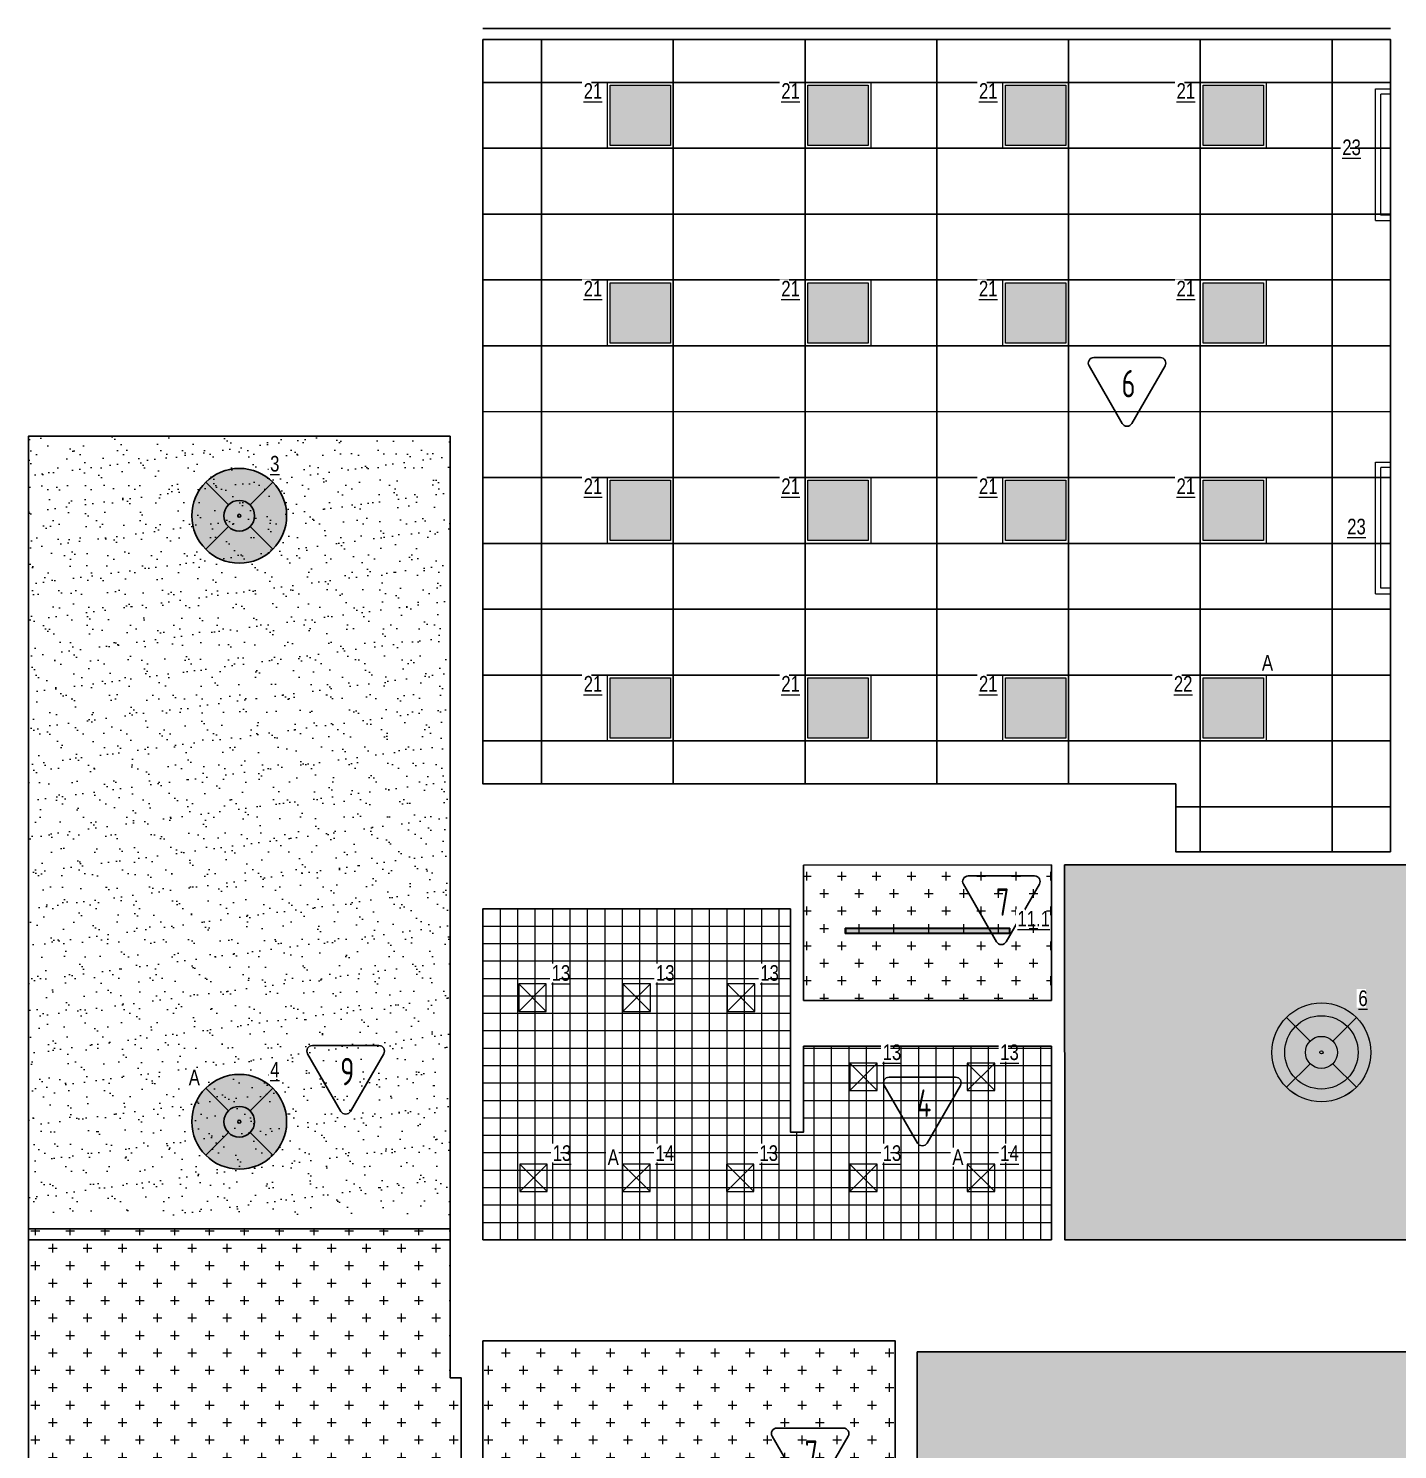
# Model space of a CAD drawing. Header units: millimetres. Extents: x -510890 to 418982, y -118257 to 141350.
# Drawn here: x 71097 to 83567, y 73255 to 86201 of the extents above; entities that cross this region are included whole.
import ezdxf

# ---------------------------------------------------------------- set-up
doc = ezdxf.new("R2010")
doc.units = ezdxf.units.MM
for name, color, linetype, lineweight in [('_ЭОМ_ОБЩ_Освещение_текст тип светильника', 172, 'Continuous', 50), ('_ЭОМ_светильник А', 1, 'Continuous', 35), ('_ЭОМ_светильник Р', 4, 'Continuous', 35), ('АР_Потолки_Штриховка', 252, 'Continuous', 0)]:
    doc.layers.add(name, color=color, linetype=linetype, lineweight=lineweight)
doc.layers.add('X-ref Light', color=250, linetype='Continuous')
doc.layers.add('X-ref Light Emergency', color=249, linetype='Continuous')
doc.layers.add('АР_Потолок_Грильято_белый_50х50', color=7, linetype='Continuous', lineweight=5, true_color=0x8e00bd)
doc.layers.add('АР_Потолок_Покраска', color=7, linetype='Continuous', lineweight=5, true_color=0x007399)
doc.layers.get('X-ref Light').off()
doc.styles.add('ISOCPEUR', font='isocpeur.ttf', dxfattribs={"height": 799.9999999999999})
doc.styles.add('ГОСТ', font='cad.shx', dxfattribs={"width": 0.8})
pattern_1 = [(0, (134938.1560154671, 0), (158.75, 158.75), [79.375, -238.125]), (90, (134977.8435154671, -39.6875), (-158.75, 158.75), [79.375, -238.125])]

# ---------------------------------------------------------------- blocks, each defined once
blk = doc.blocks.new('A$C4757d704')
at = {"true_color": 0xf8f6b0, "transparency": 33554687}
h = blk.add_hatch(color=51, dxfattribs=at)
h.dxf.hatch_style = 1
h.paths.add_polyline_path([(213.8624240825741, 686.4852035840837), (131.8888672508434, 768.4587604158228, 0.198841386224367), (0.1738138333512325, 450.347627666637, 0.1989833504630757), (132.0626810841545, 132.06268108414), (213.8624240825695, 213.8624240825578, -0.1989123673796465), (115.9790415045762, 450.1738138333185, -0.1989123673796514)])
edge = h.paths.add_edge_path()
edge.add_arc((450.1738138333512, 450.1738138333185), 334.194772328775, 135.0000000000014, 180)
edge.add_arc((450.1738138333512, 450.1738138333185), 334.194772328775, 180, 224.9999999999975)
edge.add_line((213.8624240825695, 213.8624240825578), (346.9345847065837, 346.9345847065766))
edge.add_ellipse((450.1738138333512, 450.1738138333185), major_axis=(-146.0023180000051, 0), ratio=0.9999999999999303, start_angle=315.0000000000051, end_angle=404.9999999999949, ccw=False)
edge.add_line((346.9345847065838, 553.4130429600605), (213.8624240825741, 686.4852035840837))
edge = h.paths.add_edge_path()
edge.add_line((213.8624240825741, 686.4852035840837), (346.9345847065837, 553.4130429600605))
edge.add_ellipse((450.1738138333512, 450.1738138333185), major_axis=(-146.0023180000051, 0), ratio=0.9999999999999303, start_angle=225.000000000002, end_angle=315.0000000000051, ccw=False)
edge.add_line((553.4130429601197, 553.4130429600615), (686.4852035841284, 686.4852035840837))
edge.add_arc((450.1738138333512, 450.1738138333185), 334.1947723287751, 44.99999999999855, 135.0000000000014)
h.paths.add_polyline_path([(131.8888672508434, 768.4587604158228), (213.8624240825741, 686.4852035840837, -0.4142135623731099), (686.4852035841284, 686.4852035840837), (768.4587604158592, 768.4587604158228, 0.4143735626423198)])
h.paths.add_polyline_path([(768.4587604158592, 768.4587604158228), (686.4852035841284, 686.4852035840837, -0.1989123673796514), (784.3685861621262, 450.1738138333185, -0.1989123673796514), (686.4852035841284, 213.8624240825533), (768.2849465825407, 132.0626810841327, 0.1989833504630816), (900.1738138333512, 450.347627666637, 0.198841386224367)])
edge = h.paths.add_edge_path()
edge.add_line((686.4852035841284, 686.4852035840837), (553.4130429601175, 553.4130429600593))
edge.add_ellipse((450.1738138333512, 450.1738138333185), major_axis=(-146.0023180000051, 0), ratio=0.9999999999999303, start_angle=495.000000000005, end_angle=585.000000000002, ccw=False)
edge.add_line((553.4130429601188, 346.9345847065764), (686.4852035841284, 213.8624240825533))
edge.add_arc((450.1738138333512, 450.1738138333185), 334.194772328775, 315.0000000000014, 360)
edge.add_arc((450.1738138333513, 450.1738138333185), 334.194772328775, 0, 44.99999999999856)
edge = h.paths.add_edge_path()
edge.add_ellipse((450.1738138333512, 450.1738138333185), major_axis=(-146.0023180000051, 0), ratio=0.9999999999999303, start_angle=404.9999999999949, end_angle=495.000000000005, ccw=False)
edge.add_line((346.9345847065837, 346.9345847065765), (213.8624240825695, 213.8624240825578))
edge.add_arc((450.1738138333512, 450.1738138333185), 334.194772328775, 224.9999999999975, 315.0000000000014)
edge.add_line((686.4852035841284, 213.8624240825533), (553.4130429601188, 346.9345847065764))
h.paths.add_polyline_path([(768.2849465825407, 132.0626810841327), (686.4852035841284, 213.8624240825533, -0.4142135623731155), (213.8624240825695, 213.8624240825578), (132.0626810841545, 132.06268108414, 0.4140535802038305)])
edge = h.paths.add_edge_path()
edge.add_ellipse((450.1738138333512, 450.1738138333185), major_axis=(-146.0023180000051, 0), ratio=0.9999999999999303, start_angle=495.000000000005, end_angle=585.0000000000019)
edge.add_ellipse((450.1738138333512, 450.1738138333185), major_axis=(-146.0023180000051, 0), ratio=0.9999999999999303, start_angle=225.000000000002, end_angle=315.0000000000051)
edge.add_ellipse((450.1738138333512, 450.1738138333185), major_axis=(-146.0023180000051, 0), ratio=0.9999999999999303, start_angle=315.0000000000051, end_angle=404.9999999999948)
edge.add_ellipse((450.1738138333512, 450.1738138333185), major_axis=(-146.0023180000051, 0), ratio=0.9999999999999303, start_angle=404.9999999999948, end_angle=495.000000000005)
edge = h.paths.add_edge_path(flags=0)
edge.add_ellipse((450.1738138333512, 450.1738138333185), major_axis=(-14.60023180000948, 0), ratio=0.999999999998702, start_angle=0, end_angle=360)
edge = h.paths.add_edge_path(flags=16)
edge.add_ellipse((450.1738138333512, 450.1738138333185), major_axis=(-14.60023180000948, 0), ratio=0.999999999998702, start_angle=0, end_angle=360)
at = {"layer": 'АР_Потолки_Штриховка', "color": 18, "ltscale": 100, "true_color": 0x000000}
for points in [[(131.8528573591811, 768.4947703074849), (346.9345847065761, 553.4130429600682)], [(768.4947703075213, 768.4947703074849), (553.4130429601264, 553.4130429600682)], [(346.9345847065761, 346.9345847065688), (131.8528573591811, 131.8528573591666)], [(553.4130429601264, 346.9345847065688), (768.4947703075213, 131.852857359152)]]:
    blk.add_lwpolyline(points, dxfattribs=at)
for centre, radius in [((450.1738138333512, 450.347627666637), 450), ((450.1738138333512, 450.1738138333185), 334.194772328775)]:
    blk.add_circle(centre, radius, dxfattribs=at)
for major_axis, ratio, start_param, end_param in [((-146.0023180000051, 0), 0.9999999999999303, 3.926990816987276, 10.21017612416686), ((-146.0023180000051, 0), 0.9999999999999303, 3.926990816987276, 10.21017612416686), ((-14.60023180000948, 0), 0.999999999998702, 3.926990816987891, 10.21017612416748)]:
    blk.add_ellipse((450.1738138333512, 450.1738138333185), major_axis=major_axis, ratio=ratio, start_param=start_param, end_param=end_param, dxfattribs=at)
blk = doc.blocks.new('подвесной светильник люстра')
at = {"true_color": 0xf8f6b0, "transparency": 33554687}
h = blk.add_hatch(color=51, dxfattribs=at)
h.dxf.hatch_style = 1
edge = h.paths.add_edge_path()
edge.add_ellipse((0, 0), major_axis=(-431.6666666666836, 0), ratio=0.9999999999999278, start_angle=225.0000000000021, end_angle=314.9999999999979)
edge.add_line((-305.234427212194, 305.234427212194), (-98.99494936611666, 98.99494936611666))
edge.add_ellipse((0, 0), major_axis=(-140.0000000000049, 0), ratio=0.9999999999999304, start_angle=225.000000000002, end_angle=314.999999999998, ccw=False)
edge.add_line((98.99494936612066, 98.99494936611336), (305.2344272121939, 305.2344272121939))
edge = h.paths.add_edge_path()
edge.add_ellipse((0, 0), major_axis=(-140.0000000000049, 0), ratio=0.9999999999999304, start_angle=314.999999999998, end_angle=405.000000000002, ccw=False)
edge.add_line((-98.99494936611666, 98.99494936611666), (-305.234427212194, 305.234427212194))
edge.add_ellipse((0, 0), major_axis=(-431.6666666666836, 0), ratio=0.9999999999999278, start_angle=314.9999999999979, end_angle=405.0000000000014)
edge.add_line((-305.2344272121976, -305.2344272121903), (-98.99494936611669, -98.99494936611666))
edge = h.paths.add_edge_path()
edge.add_ellipse((0, 0), major_axis=(-140.0000000000049, 0), ratio=0.9999999999999304, start_angle=405.000000000002, end_angle=494.999999999998, ccw=False)
edge.add_line((-98.99494936611664, -98.99494936611677), (-305.2344272121976, -305.2344272121903))
edge.add_ellipse((0, 0), major_axis=(-431.6666666666836, 0), ratio=0.9999999999999278, start_angle=405.0000000000014, end_angle=494.9999999999979)
edge.add_line((305.234427212194, -305.234427212194), (98.99494936611669, -98.99494936611666))
edge = h.paths.add_edge_path()
edge.add_ellipse((0, 0), major_axis=(-431.6666666666836, 0), ratio=0.9999999999999278, start_angle=494.9999999999979, end_angle=585.0000000000022)
edge.add_line((305.234427212194, 305.2344272121939), (98.99494936612007, 98.99494936611276))
edge.add_ellipse((0, 0), major_axis=(-140.0000000000049, 0), ratio=0.9999999999999304, start_angle=494.999999999998, end_angle=585.000000000002, ccw=False)
edge.add_line((98.99494936611674, -98.99494936611666), (305.2344272121939, -305.234427212194))
edge = h.paths.add_edge_path()
edge.add_ellipse((0, 0), major_axis=(-140.0000000000049, 0), ratio=0.9999999999999304, start_angle=494.999999999998, end_angle=585.0000000000019)
edge.add_ellipse((0, 0), major_axis=(-140.0000000000049, 0), ratio=0.9999999999999304, start_angle=225.000000000002, end_angle=314.999999999998)
edge.add_ellipse((0, 0), major_axis=(-140.0000000000049, 0), ratio=0.9999999999999304, start_angle=314.999999999998, end_angle=405.000000000002)
edge.add_ellipse((0, 0), major_axis=(-140.0000000000049, 0), ratio=0.9999999999999304, start_angle=405.000000000002, end_angle=494.999999999998)
edge = h.paths.add_edge_path(flags=16)
edge.add_ellipse((0, 0), major_axis=(-14.00000000000909, 0), ratio=0.9999999999987021, start_angle=0, end_angle=360)
at = {"color": 0, "linetype": 'ByBlock', "lineweight": -2}
for points in [[(-305.2344272121991, 305.2344272121991), (-98.99494936611154, 98.99494936611154)], [(305.2344272121991, 305.2344272121991), (98.99494936611882, 98.99494936611154)], [(-98.99494936611154, -98.99494936611154), (-305.2344272121918, -305.2344272121845)], [(98.99494936611154, -98.99494936611154), (305.2344272121991, -305.2344272121991)]]:
    blk.add_lwpolyline(points, dxfattribs=at)
for major_axis, ratio, start_param, end_param in [((-431.6666666666836, 0), 0.9999999999999278, 3.926990816987278, 10.21017612416686), ((-140.0000000000049, 0), 0.9999999999999304, 3.926990816987276, 10.21017612416686), ((-140.0000000000049, 0), 0.9999999999999304, 3.926990816987276, 10.21017612416686), ((-14.00000000000909, 0), 0.9999999999987021, 3.926990816987891, 10.21017612416748)]:
    blk.add_ellipse((0, 0), major_axis=major_axis, ratio=ratio, start_param=start_param, end_param=end_param, dxfattribs=at)
blk = doc.blocks.new('RVE-PLS5070-1500-P')
at = {"color": 0, "linetype": 'ByBlock', "lineweight": -2, "ltscale": 40}
for points in [[(750, -25), (-750, -25), (-750, 25), (750, 25)], [(745, -20), (-745, -20), (-745, 20), (745, 20)]]:
    blk.add_lwpolyline(points, close=True, dxfattribs=at)
blk = doc.blocks.new('Кососвет')
at = {"color": 0, "linetype": 'ByBlock', "lineweight": -2, "ltscale": 40}
for points in [[(-600, 26.38208023784682), (600, 26.38208023784682), (600, -111.2262301087801)], [(-600, 26.38208023784682), (-600, -111.2262301087801)], [(-600, -111.2262301087801), (-550, -111.2262301087801)], [(-550, -23.61791976216773), (550, -23.61791976216773)], [(-550, -111.2262301087801), (-550, -23.61791976216773)], [(600, -111.2262301087801), (550, -111.2262301087801), (550, -23.61791976216773)]]:
    blk.add_lwpolyline(points, dxfattribs=at)
blk = doc.blocks.new('RVE-SLIM-PRIME-595')
at = {"color": 0, "linetype": 'ByBlock', "lineweight": -2, "ltscale": 40}
for points in [[(300, -300), (-300, -300), (-300, 300), (300, 300)], [(275, -275), (-275, -275), (-275, 275), (275, 275)]]:
    blk.add_lwpolyline(points, close=True, dxfattribs=at)
blk = doc.blocks.new('светильник школа коридор')
at = {"color": 0, "linetype": 'ByBlock', "lineweight": -2}
for points in [[(-318.3209564741701, 318.3209564741665), (-103.2392291267752, 103.2392291267497)], [(318.3209564741701, 318.3209564741665), (103.2392291267752, 103.2392291267497)], [(-103.2392291267752, -103.2392291267497), (-318.3209564741701, -318.3209564741519)], [(103.2392291267752, -103.2392291267497), (318.3209564741701, -318.3209564741665)]]:
    blk.add_lwpolyline(points, dxfattribs=at)
blk.add_circle((0, 0), 334.194772328775, dxfattribs=at)
for major_axis, ratio, start_param, end_param in [((-450.1738138333509, 0), 0.999999999999928, 3.926990816987278, 10.21017612416686), ((-146.0023180000051, 0), 0.9999999999999303, 3.926990816987276, 10.21017612416686), ((-146.0023180000051, 0), 0.9999999999999303, 3.926990816987276, 10.21017612416686), ((-14.60023180000948, 0), 0.999999999998702, 3.926990816987891, 10.21017612416748)]:
    blk.add_ellipse((0, 0), major_axis=major_axis, ratio=ratio, start_param=start_param, end_param=end_param, dxfattribs=at)
blk = doc.blocks.new('40 НА 40 ГРИЛЬЯТО ДЛЯ 50')
at = {"color": 0, "linetype": 'ByBlock', "lineweight": -2, "ltscale": 100}
for points in [[(124.9999999999854, -125), (-125, -125), (-125, 125), (124.9999999999854, 125), (124.9999999999854, -125)], [(124.9999999999854, 125), (-125, -125)], [(-125, 125), (124.9999999999854, -125)]]:
    blk.add_lwpolyline(points, dxfattribs=at)
blk = doc.blocks.new('A$C3d4fb99f')
at = {"layer": 'АР_Потолки_Штриховка', "color": 18, "lineweight": 18, "ltscale": 100, "true_color": 0x000000}
for points in [[(14039.27035942883, 899.908271829554), (13439.27035942883, 899.908271829554), (13439.27035942883, 1499.908271829554), (14039.27035942883, 1499.908271829554)], [(14014.27035942883, 924.908271829554), (13464.27035942883, 924.908271829554), (13464.27035942883, 1474.908271829554), (14014.27035942883, 1474.908271829554)], [(15839.2679920597, 899.9103554312751), (15239.2679920597, 899.9103554312751), (15239.2679920597, 1499.910355431275), (15839.2679920597, 1499.910355431275)], [(15814.2679920597, 924.9103554312751), (15264.2679920597, 924.9103554312751), (15264.2679920597, 1474.910355431275), (15814.2679920597, 1474.910355431275)], [(17639.27035942627, 899.9124390384095), (17039.27035942627, 899.9124390384095), (17039.27035942627, 1499.91243903841), (17639.27035942627, 1499.91243903841)], [(17614.27035942627, 924.9124390384095), (17064.27035942627, 924.9124390384095), (17064.27035942627, 1474.91243903841), (17614.27035942627, 1474.91243903841)], [(19439.26799205714, 899.9145226401306), (18839.26799205714, 899.9145226401306), (18839.26799205714, 1499.914522640131), (19439.26799205714, 1499.914522640131)], [(19414.26799205714, 924.9145226401306), (18864.26799205714, 924.9145226401306), (18864.26799205714, 1474.914522640131), (19414.26799205714, 1474.914522640131)], [(14039.27244301769, -900.0782775864791), (13439.27244301769, -900.0782775864791), (13439.27244301769, -300.0782775864791), (14039.27244301769, -300.0782775864791)], [(14014.27244301769, -875.0782775864791), (13464.27244301769, -875.0782775864791), (13464.27244301769, -325.0782775864791), (14014.27244301769, -325.0782775864791)], [(15839.27007564856, -900.0761939848162), (15239.27007564856, -900.0761939848162), (15239.27007564856, -300.0761939848162), (15839.27007564856, -300.0761939848162)], [(15814.27007564856, -875.0761939848162), (15264.27007564856, -875.0761939848162), (15264.27007564856, -325.0761939848162), (15814.27007564856, -325.0761939848162)], [(17639.27244301513, -900.0741103776236), (17039.27244301513, -900.0741103776236), (17039.27244301513, -300.0741103776236), (17639.27244301513, -300.0741103776236)], [(17614.27244301513, -875.0741103776236), (17064.27244301513, -875.0741103776236), (17064.27244301513, -325.0741103776236), (17614.27244301513, -325.0741103776236)], [(19439.270075646, -900.0720267759607), (18839.270075646, -900.0720267759607), (18839.270075646, -300.0720267759607), (19439.270075646, -300.0720267759607)], [(19414.270075646, -875.0720267759607), (18864.270075646, -875.0720267759607), (18864.270075646, -325.0720267759607), (19414.270075646, -325.0720267759607)], [(14039.29735922767, -2700.078277450215), (13439.29735922767, -2700.078277450215), (13439.29735922767, -2100.078277450215), (14039.29735922767, -2100.078277450215)], [(14014.29735922767, -2675.078277450215), (13464.29735922767, -2675.078277450215), (13464.29735922767, -2125.078277450215), (14014.29735922767, -2125.078277450215)], [(15839.29499185854, -2700.076193848552), (15239.29499185854, -2700.076193848552), (15239.29499185854, -2100.076193848552), (15839.29499185854, -2100.076193848552)], [(15814.29499185854, -2675.076193848552), (15264.29499185854, -2675.076193848552), (15264.29499185854, -2125.076193848552), (15814.29499185854, -2125.076193848552)], [(17639.29735922534, -2700.074110241418), (17039.29735922534, -2700.074110241418), (17039.29735922534, -2100.074110241418), (17639.29735922534, -2100.074110241418)], [(17614.29735922534, -2675.074110241418), (17064.29735922534, -2675.074110241418), (17064.29735922534, -2125.074110241418), (17614.29735922534, -2125.074110241418)], [(19439.29499185621, -2700.072026639755), (18839.29499185621, -2700.072026639755), (18839.29499185621, -2100.072026639755), (19439.29499185621, -2100.072026639755)], [(19414.29499185621, -2675.072026639755), (18864.29499185621, -2675.072026639755), (18864.29499185621, -2125.072026639755), (19414.29499185621, -2125.072026639755)], [(14039.27661022637, -4500.078277656445), (13439.27661022637, -4500.078277656445), (13439.27661022637, -3900.078277656445), (14039.27661022637, -3900.078277656445)], [(14014.27661022637, -4475.078277656445), (13464.27661022637, -4475.078277656445), (13464.27661022637, -3925.078277656445), (14014.27661022637, -3925.078277656445)], [(15839.27424285724, -4500.076194054782), (15239.27424285724, -4500.076194054782), (15239.27424285724, -3900.076194054782), (15839.27424285724, -3900.076194054782)], [(15814.27424285724, -4475.076194054782), (15264.27424285724, -4475.076194054782), (15264.27424285724, -3925.076194054782), (15814.27424285724, -3925.076194054782)], [(17639.27661022381, -4500.074110447589), (17039.27661022381, -4500.074110447589), (17039.27661022381, -3900.074110447589), (17639.27661022381, -3900.074110447589)], [(17614.27661022381, -4475.074110447589), (17064.27661022381, -4475.074110447589), (17064.27661022381, -3925.074110447589), (17614.27661022381, -3925.074110447589)], [(19439.27424285491, -4500.072026845926), (18839.27424285491, -4500.072026845926), (18839.27424285491, -3900.072026845926), (19439.27424285491, -3900.072026845926)], [(19414.27424285491, -4475.072026845926), (18864.27424285491, -4475.072026845926), (18864.27424285491, -3925.072026845926), (19414.27424285491, -3925.072026845926)], [(17104.82359252288, -6204.37432812636), (15604.82359252288, -6204.37432812636), (15604.82359252288, -6254.37432812636), (17104.82359252288, -6254.37432812636)], [(17099.82359252288, -6209.37432812636), (15609.82359252288, -6209.37432812636), (15609.82359252288, -6249.37432812636), (17099.82359252288, -6249.37432812636)]]:
    blk.add_lwpolyline(points, close=True, dxfattribs=at)
at = {"layer": '_ЭОМ_светильник А', "color": 18, "lineweight": 18, "ltscale": 100, "true_color": 0x000000}
for name, p in [('RVE-SLIM-PRIME-595', (19139.27424285491, -4200.072026845926)), ('подвесной светильник люстра', (10085.95872400049, -7968.561864925243))]:
    blk.add_blockref(name, p, dxfattribs=at)
at = {"layer": '_ЭОМ_светильник А', "color": 18, "lineweight": 18, "ltscale": 100, "true_color": 0x000000, "xscale": -1}
for p in [(13702.29091011814, -8478.984736232072), (16841.52496198227, -8478.984736232072)]:
    blk.add_blockref('40 НА 40 ГРИЛЬЯТО ДЛЯ 50', p, dxfattribs=at)
at = {"layer": '_ЭОМ_светильник Р', "color": 18, "lineweight": 18, "ltscale": 100, "true_color": 0x000000}
for name, p in [('RVE-SLIM-PRIME-595', (13739.27035942883, 1199.893771212679)), ('RVE-SLIM-PRIME-595', (15539.26799205982, 1199.8958548144)), ('RVE-SLIM-PRIME-595', (17339.27035942639, 1199.897938421534)), ('RVE-SLIM-PRIME-595', (19139.26799205737, 1199.900022023256)), ('RVE-SLIM-PRIME-595', (13739.27244301769, -600.0927782033541)), ('RVE-SLIM-PRIME-595', (15539.27007564867, -600.0906946016912)), ('RVE-SLIM-PRIME-595', (17339.27244301524, -600.0886109944986)), ('RVE-SLIM-PRIME-595', (19139.27007564623, -600.0865273928357)), ('подвесной светильник люстра', (10085.98357678554, -2448.527535043875)), ('RVE-SLIM-PRIME-595', (13739.2973592279, -2400.09277806709)), ('RVE-SLIM-PRIME-595', (15539.29499185877, -2400.090694465427)), ('RVE-SLIM-PRIME-595', (17339.29735922557, -2400.088610858293)), ('RVE-SLIM-PRIME-595', (19139.29499185632, -2400.08652725663)), ('RVE-SLIM-PRIME-595', (13739.27661022649, -4200.09277827332)), ('RVE-SLIM-PRIME-595', (15539.27424285747, -4200.090694671657)), ('RVE-SLIM-PRIME-595', (17339.27661022404, -4200.088611064464)), ('светильник школа коридор', (19941.97176433099, -7336.657635771538))]:
    blk.add_blockref(name, p, dxfattribs=at)
at = {"layer": '_ЭОМ_светильник Р', "color": 18, "lineweight": 18, "ltscale": 100, "true_color": 0x000000, "rotation": 89.99999999999999}
for p in [(20459.7455342582, 841.0152637484134), (20459.7455342582, -2558.984736251601)]:
    blk.add_blockref('Кососвет', p, dxfattribs=at)
at = {"layer": '_ЭОМ_светильник Р', "color": 18, "lineweight": 18, "ltscale": 100, "true_color": 0x000000, "xscale": -1}
for p in [(12755.97160917846, -6838.025257327434), (13705.97160917823, -6838.025257327434), (14656.29083823855, -6838.025257327317), (15770.83243836358, -7559.968442935482), (16841.52496198227, -7559.968442935482), (12765.63814215816, -8478.984736232072), (14648.6358645669, -8478.984736232072), (15770.83243836358, -8478.984736232072)]:
    blk.add_blockref('40 НА 40 ГРИЛЬЯТО ДЛЯ 50', p, dxfattribs=at)
at = {"layer": 'X-ref Light', "color": 18, "linetype": 'ByBlock', "lineweight": 18, "ltscale": 40, "true_color": 0x000000}
blk.add_blockref('A$C4757d704', (19491.7979504976, -7786.83144960487), dxfattribs=at)
at = {"layer": 'X-ref Light Emergency', "color": 18, "linetype": 'ByBlock', "lineweight": 18, "ltscale": 40, "true_color": 0x000000}
for p in [(10085.98357678554, -2448.527535043875), (10085.95872400049, -7968.561864925243)]:
    blk.add_blockref('подвесной светильник люстра', p, dxfattribs=at)
at = {"layer": '_ЭОМ_ОБЩ_Освещение_текст тип светильника', "color": 18, "lineweight": 18, "ltscale": 40, "true_color": 0x000000, "char_height": 142.1875, "width": 55.871829552576, "attachment_point": 1, "style": 'ГОСТ', "bg_fill": 3, "box_fill_scale": 1.1, "bg_fill_color": 256, "bg_fill_transparency": 0}
for s, insert in [('{\\L23}', (20132.16886300955, 979.221034489965)), ('{\\L23}', (20176.96218018595, -2475.453555546308)), ('{\\L22}', (18598.08443005849, -3907.650692055977))]:
    blk.add_mtext(s, dxfattribs=dict(at, insert=insert))
for s, insert in [('{\\L21}', (13222.88784732809, 1492.315106002628)), ('{\\L21}', (15022.88547995919, 1492.31718960435)), ('{\\L21}', (16822.88784732576, 1492.319273211484)), ('{\\L21}', (18622.88547995663, 1492.321356813205)), ('{\\L21}', (13222.88993091695, -307.6714434134046)), ('{\\L21}', (15022.88756354805, -307.6693598117417)), ('{\\L21}', (16822.88993091462, -307.6672762045491)), ('{\\L21}', (18622.88756354549, -307.6651926028862)), ('{\\L3}', (10367.35535015911, -1903.027277305446)), ('{\\L21}', (13222.91484712716, -2107.67144327714)), ('{\\L21}', (15022.91247975803, -2107.669359675478)), ('{\\L21}', (16822.91484712483, -2107.667276068343)), ('{\\L21}', (18622.9124797557, -2107.66519246668)), ('{\\L21}', (13222.89409812586, -3907.67144348337)), ('{\\L21}', (15022.89173075673, -3907.669359881707)), ('{\\L21}', (16822.8940981233, -3907.667276274515)), ('{\\L11.1}', (17173.82551741018, -6047.721462507659)), ('{\\L13}', (12931.16540461755, -6542.13929568739)), ('{\\L13}', (13881.16540461732, -6542.13929568739)), ('{\\L13}', (14831.48463367764, -6542.139295687273)), ('{\\L6}', (20278.62821503729, -6772.468083500789)), ('{\\L13}', (15946.02623380255, -7264.082481295438)), ('{\\L13}', (17016.71875742124, -7264.082481295438)), ('{\\L4}', (10367.33049737406, -7423.061607186813)), ('{\\L13}', (12940.83193759713, -8183.098774592028)), ('{\\L14}', (13877.48470555712, -8183.098774592028)), ('{\\L13}', (14823.82966000587, -8183.098774592028)), ('{\\L13}', (15946.02623380255, -8183.098774592028)), ('{\\L14}', (17016.71875742124, -8183.098774592028))]:
    blk.add_mtext(s, dxfattribs=dict(at, insert=insert))
at = {"layer": '_ЭОМ_светильник А', "color": 18, "lineweight": 18, "ltscale": 100, "true_color": 0x000000, "char_height": 142.1875, "width": 86.04374658316377, "attachment_point": 1, "style": 'ГОСТ', "bg_fill": 3, "box_fill_scale": 1.1, "bg_fill_color": 256, "bg_fill_transparency": 0}
for insert in [(19400.28313851531, -3716.649875260002), (9626.171187887667, -7493.720298195592), (13441.42553908087, -8220.35809740852), (16580.659590945, -8220.35809740852)]:
    blk.add_mtext('А', dxfattribs=dict(at, insert=insert))
at = {"layer": '_ЭОМ_светильник Р', "color": 18, "lineweight": 18, "ltscale": 100, "true_color": 0x000000, "rotation": 180}
blk.add_blockref('RVE-PLS5070-1500-P', (16354.82359252288, -6229.37432812636), dxfattribs=at)

msp = doc.modelspace()

# ---------------------------------------------------------------- hatches: boundary and pattern name
at = {"layer": 'АР_Потолки_Штриховка', "ltscale": 100, "true_color": 0xf8f6b0}
h = msp.add_hatch(color=51, dxfattribs=at)
h.dxf.hatch_style = 1
h.paths.add_polyline_path([(76395.75712298496, 85134.57546643369), (76945.75712298496, 85134.57546643369), (76945.75712298496, 85684.57546643369), (76395.75712298496, 85684.57546643369)])
h = msp.add_hatch(color=51, dxfattribs=at)
h.dxf.hatch_style = 1
h.paths.add_polyline_path([(78195.75475561591, 85134.57755003536), (78745.75475561591, 85134.57755003536), (78745.75475561591, 85684.57755003536), (78195.75475561591, 85684.57755003536)])
h = msp.add_hatch(color=51, dxfattribs=at)
h.dxf.hatch_style = 1
h.paths.add_polyline_path([(79995.75712298251, 85134.57963364253), (80545.75712298251, 85134.57963364253), (80545.75712298251, 85684.57963364253), (79995.75712298251, 85684.57963364253)])
h = msp.add_hatch(color=51, dxfattribs=at)
h.dxf.hatch_style = 1
h.paths.add_polyline_path([(81795.75475561347, 85134.5817172442), (82345.75475561347, 85134.5817172442), (82345.75475561347, 85684.5817172442), (81795.75475561347, 85684.5817172442)])
h = msp.add_hatch(color=51, dxfattribs=at)
h.dxf.hatch_style = 1
h.paths.add_polyline_path([(76395.75920657381, 83334.58891701761), (76945.75920657381, 83334.58891701761), (76945.75920657381, 83884.58891701761), (76395.75920657381, 83884.58891701761)])
h = msp.add_hatch(color=51, dxfattribs=at)
h.dxf.hatch_style = 1
h.paths.add_polyline_path([(78195.75683920477, 83334.59100061929), (78745.75683920477, 83334.59100061929), (78745.75683920477, 83884.59100061929), (78195.75683920477, 83884.59100061929)])
h = msp.add_hatch(color=51, dxfattribs=at)
h.dxf.hatch_style = 1
h.paths.add_polyline_path([(79995.75920657137, 83334.59308422645), (80545.75920657137, 83334.59308422645), (80545.75920657137, 83884.59308422645), (79995.75920657137, 83884.59308422645)])
h = msp.add_hatch(color=51, dxfattribs=at)
h.dxf.hatch_style = 1
h.paths.add_polyline_path([(81795.75683920232, 83334.59516782813), (82345.75683920232, 83334.59516782813), (82345.75683920232, 83884.59516782813), (81795.75683920232, 83884.59516782813)])
h = msp.add_hatch(color=51, dxfattribs=at)
h.dxf.hatch_style = 1
h.paths.add_polyline_path([(76395.78412278397, 81534.58891715386), (76945.78412278397, 81534.58891715386), (76945.78412278397, 82084.58891715386), (76395.78412278397, 82084.58891715386)])
h = msp.add_hatch(color=51, dxfattribs=at)
h.dxf.hatch_style = 1
h.paths.add_polyline_path([(78195.78175541492, 81534.59100075554), (78745.78175541492, 81534.59100075554), (78745.78175541492, 82084.59100075554), (78195.78175541492, 82084.59100075554)])
h = msp.add_hatch(color=51, dxfattribs=at)
h.dxf.hatch_style = 1
h.paths.add_polyline_path([(79995.78412278152, 81534.5930843627), (80545.78412278152, 81534.5930843627), (80545.78412278152, 82084.5930843627), (79995.78412278152, 82084.5930843627)])
h = msp.add_hatch(color=51, dxfattribs=at)
h.dxf.hatch_style = 1
h.paths.add_polyline_path([(81795.78175541248, 81534.59516796438), (82345.78175541248, 81534.59516796438), (82345.78175541248, 82084.59516796438), (81795.78175541248, 82084.59516796438)])
h = msp.add_hatch(color=51, dxfattribs=at)
h.dxf.hatch_style = 1
h.paths.add_polyline_path([(76395.76337378264, 79734.58891694764), (76945.76337378264, 79734.58891694764), (76945.76337378264, 80284.58891694764), (76395.76337378264, 80284.58891694764)])
h = msp.add_hatch(color=51, dxfattribs=at)
h.dxf.hatch_style = 1
h.paths.add_polyline_path([(78195.7610064136, 79734.59100054932), (78745.7610064136, 79734.59100054932), (78745.7610064136, 80284.59100054932), (78195.7610064136, 80284.59100054932)])
h = msp.add_hatch(color=51, dxfattribs=at)
h.dxf.hatch_style = 1
h.paths.add_polyline_path([(79995.7633737802, 79734.59308415648), (80545.7633737802, 79734.59308415648), (80545.7633737802, 80284.59308415648), (79995.7633737802, 80284.59308415648)])
h = msp.add_hatch(color=51, dxfattribs=at)
h.dxf.hatch_style = 1
h.paths.add_polyline_path([(81795.76100641115, 79734.59516775816), (82345.76100641115, 79734.59516775816), (82345.76100641115, 80284.59516775816), (81795.76100641115, 80284.59516775816)])
h = msp.add_hatch(color=51, dxfattribs=at)
h.dxf.hatch_style = 1
h.paths.add_polyline_path([(80031.31035607922, 78000.29286647774), (78541.31035607922, 78000.29286647774), (78541.31035607922, 77960.29286647774), (80031.31035607922, 77960.29286647774)])
at = {"layer": 'АР_Потолок_Грильято_белый_50х50', "transparency": 33554559}
h = msp.add_hatch(dxfattribs=at)
h.set_pattern_fill('ANSI37', color=256, scale=50, angle=45)
h.set_pattern_definition([(90, (75237.4586720471, 75165.68245835253), (-158.75, 0), []), (180, (75237.4586720471, 75165.68245835253), (0, -158.75), [])])
h.paths.add_polyline_path([(78037.78377182878, 78179.5908391447), (75237.45867204707, 78181.47859973091), (75237.45867204687, 75165.68245835253), (80414.93606675268, 75165.68245835253), (80414.93295412287, 76928.45651166937), (78157.78065919896, 76928.45655150247), (78157.77775698336, 76146.41862759937), (78037.77775698336, 76146.41862759937)])
at = {"layer": 'АР_Потолок_Покраска'}
h = msp.add_hatch(dxfattribs=at)
h.set_pattern_fill('AR-SAND', color=256, scale=5)
h.set_pattern_definition([(37.50000000000001, (-133589.283028338, 47614.5621656868), (-8.000156479920228, 244.7066186646712), [0, -193.04, 0, -215.9, 0, -206.375]), (7.499999999999999, (-133589.283028338, 47614.5621656868), (224.7616415690013, 358.4125502841771), [0, -104.14, 0, -173.99, 0, -66.67500000000001]), (327.5, (-133745.493028338, 47614.5621656868), (395.496185120729, 0.718592339272881), [0, -63.5, 0, -228.6, 0, -298.45]), (317.5, (-133745.493028338, 47614.5621656868), (381.7782262361486, 111.4646616286082), [0, -31.75, 0, -149.86, 0, -171.45])])
h.paths.add_polyline_path([(74937.49347236383, 82485.68245835038), (74937.45852792339, 75387.70815569426), (71097.45851292997, 75387.70277823662), (71097.45852792327, 82485.68245835036)])
h = msp.add_hatch(dxfattribs=at)
h.set_pattern_fill('CROSS', color=256, scale=25)
h.set_pattern_definition([(0, (-180774.0515114507, 64349.87301355062), (158.75, 158.75), [79.375, -238.125]), (90, (-180734.3640114507, 64310.18551355062), (-158.75, 158.75), [79.375, -238.125])])
h.paths.add_polyline_path([(78157.78377430921, 78578.44087577173), (80414.86813988033, 78580.32861536863), (80414.82906575355, 77346.82383060221), (78157.78356106675, 77346.82383060221)])
h = msp.add_hatch(dxfattribs=at)
h.set_pattern_fill('CROSS', color=256, scale=25)
h.set_pattern_definition([(0, (134938.1560162386, 0.0003221027000108734), (158.75, 158.75), [79.375, -238.125]), (90, (134977.8435162386, -39.68717789729999), (-158.75, 158.75), [79.375, -238.125])])
h.paths.add_polyline_path([(104140.0480642249, 78580.33698142087), (104139.7332398515, 75165.69082440555), (80535.18381753753, 75165.69082440491), (80534.86899316407, 78580.33698142105)])
h = msp.add_hatch(dxfattribs=at)
h.set_pattern_fill('CROSS', color=256, scale=25)
h.set_pattern_definition(pattern_1)
h.paths.add_polyline_path([(71097.45852792321, 75266.77282132885), (74937.4585279233, 75266.77282132882), (74937.45852792313, 73908.16474467111), (75037.45852792324, 73908.16474467111), (75037.45852792336, 71908.16474467111), (75037.45852792347, 61655.6824583915), (71097.45852792313, 61655.68245839226)])
h = msp.add_hatch(dxfattribs=at)
h.set_pattern_fill('CROSS', color=256, scale=25)
h.set_pattern_definition([(0, (134938.1560154673, 0.001450396070140414), (158.75, 158.75), [79.375, -238.125]), (90, (134977.8435154673, -39.68604960392986), (-158.75, 158.75), [79.375, -238.125])])
h.paths.add_polyline_path([(79192.4585279004, 74144.48287219458), (83997.45852792313, 74144.48287219458), (83997.45852792313, 74865.69195269831), (100757.4585279232, 74865.69195269831), (100757.4585279232, 74144.48287222252), (105607.4585279231, 74144.48287225046), (105607.4585279231, 71195.69195280645), (79192.45852794591, 71195.69195259018)])
h = msp.add_hatch(dxfattribs=at)
h.set_pattern_fill('CROSS', color=256, scale=25)
h.set_pattern_definition(pattern_1)
h.paths.add_polyline_path([(75237.45852792313, 74244.47337788783), (78992.45852792313, 74244.47337788783), (78992.45852792301, 71195.69323684095), (75237.45852792324, 71195.693236841)])

# ---------------------------------------------------------------- linework, layer by layer
for points in [[(75237.49275437248, 86100.68245835586), (83502.45852792327, 86100.68245835586), (83502.45852792327, 78700.32861537179), (81546.9991173385, 78700.32861535171), (81546.9991173385, 79318.46636833997), (75237.42430147412, 79318.46636833988)], [(74937.49347236383, 82485.68245835038), (74937.45852792339, 75165.68245835036), (71097.45851292997, 75165.67708089272), (71097.45852792327, 82485.68245835036)], [(78157.78377430921, 78578.44087577173), (80414.86813988033, 78580.32861536863), (80414.82906575355, 77346.82383060221), (78157.78356106675, 77346.82383060221)], [(104140.0480642249, 78580.33698142087), (104139.7332398515, 75165.69082440555), (80535.18381753753, 75165.69082440491), (80534.86899316407, 78580.33698142105)], [(78037.78377182878, 78179.5908391447), (75237.45867204707, 78181.47859973091), (75237.45867204687, 75165.68245835253), (80414.93606675268, 75165.68245835253), (80414.93295412287, 76928.45651166937), (78157.78065919896, 76928.45655150247), (78157.77775698336, 76146.41862759937), (78037.77775698336, 76146.41862759937)], [(71097.45852792321, 75266.77282132885), (74937.4585279233, 75266.77282132882), (74937.45852792313, 73908.16474467111), (75037.45852792324, 73908.16474467111), (75037.45852792336, 71908.16474467111), (75037.45852792347, 61655.6824583915), (71097.45852792313, 61655.68245839226)], [(79192.4585279004, 74144.48287219458), (83997.45852792313, 74144.48287219458), (83997.45852792313, 74865.69195269831), (100757.4585279232, 74865.69195269831), (100757.4585279232, 74144.48287222252), (105607.4585279231, 74144.48287225046), (105607.4585279231, 71195.69195280645), (79192.45852794591, 71195.69195259018)], [(75237.45852792313, 74244.47337788783), (78992.45852792313, 74244.47337788783), (78992.45852792301, 71195.69323684095), (75237.45852792324, 71195.693236841)]]:
    msp.add_lwpolyline(points, close=True)
for points in [[(75237.49129501675, 86200.76178307927), (83502.45965291897, 86200.68245836004)], [(75770.75359792628, 86100.68989654513), (75770.76144874333, 79318.46646415097)], [(76970.75359792546, 86100.69128561474), (76970.76144874413, 79318.466464151)], [(78170.75359792465, 86100.69267468435), (78170.76144866212, 79318.5379993352)], [(79370.75359792383, 86100.69406375397), (79370.7614486629, 79318.5379993352)], [(80570.75359792302, 86100.69545282358), (80570.7614486637, 79318.5379993352)], [(81770.7535979222, 86100.6968418932), (81770.7621642776, 78700.328711165)], [(82970.75359792139, 86100.69823096281), (82970.76216427839, 78700.32871117747)], [(75237.48880661473, 85709.54421855738), (83502.45852792327, 85709.60620560047)], [(75237.48275081548, 85109.54421849508), (83502.45852792327, 85109.60620558361)], [(75237.47669501626, 84509.5442184328), (83502.45852792327, 84509.60620556674)], [(75237.470639217, 83909.54421837052), (83502.45852792327, 83909.60620554986)], [(75237.46458341778, 83309.54421830823), (83502.45852792327, 83309.606205533)], [(75237.45852761855, 82709.54421824592), (83502.45852792327, 82709.60620551613)], [(75237.4524718193, 82109.54421818364), (83502.45852792329, 82109.60620549925)], [(75237.44641602007, 81509.54421812136), (83502.45852792327, 81509.60620548239)], [(75237.44036022085, 80909.54421805908), (83502.45852792327, 80909.60620546552)], [(75237.4343044216, 80309.54421799678), (83502.45852792327, 80309.60620544865)], [(75237.42824862237, 79709.54421792473), (83502.45852792327, 79709.60620562822)], [(81546.9991173385, 79109.59153967135), (83502.45852792327, 79109.60620561136)]]:
    msp.add_lwpolyline(points)
for points in [[(80800.29217838495, 83202.11362177544), (81406.51011911429, 83202.1136217752, -0.5773494962845065), (81449.81136823118, 83127.11385907957), (81146.70248371466, 82602.1138708714, -0.5773541042744643), (81060.09965570316, 82602.1138708714), (80756.99099373944, 83127.11347360807, -0.5773491286020777), (80800.29217838495, 83202.11362177544, -1.710881644036777e-06)], [(79655.71910205699, 78480.13720941878), (80261.93704278633, 78480.13720941855, -0.5773494962845065), (80305.23829190322, 78405.13744672292), (80002.1294073867, 77880.13745851473, -0.5773541042744643), (79915.5265793752, 77880.13745851473), (79612.41791741148, 78405.13706125141, -0.5773491286020777), (79655.71910205699, 78480.13720941878, -1.710881644036777e-06)], [(73683.44941359168, 76935.37507348813), (74289.66735432102, 76935.3750734879, -0.5773494962845065), (74332.96860343791, 76860.37531079227), (74029.85971892139, 76335.37532258409, -0.5773541042744643), (73943.25689090989, 76335.37532258409), (73640.14822894617, 76860.37492532076, -0.5773491286020777), (73683.44941359168, 76935.37507348813, -1.710881644036777e-06)], [(78935.62468566856, 76647.27268720159), (79541.8426263979, 76647.27268720136, -0.5773494962845065), (79585.1438755148, 76572.27292450573), (79282.03499099828, 76047.27293629755, -0.5773541042744643), (79195.43216298678, 76047.27293629755), (78892.32350102306, 76572.27253903422, -0.5773491286020777), (78935.62468566856, 76647.27268720159, -1.710881644036777e-06)], [(77913.95279033092, 73450.29745605822), (78520.17073106027, 73450.29745605799, -0.5773494962845065), (78563.47198017716, 73375.29769336236), (78260.36309566064, 72850.29770515417, -0.5773541042744643), (78173.76026764914, 72850.29770515417), (77870.65160568542, 73375.29730789085, -0.5773491286020777), (77913.95279033092, 73450.29745605822, -1.710881644036777e-06)]]:
    msp.add_lwpolyline(points, format="xyb")
at = {"layer": 'АР_Потолки_Штриховка', "color": 18, "ltscale": 100, "true_color": 0x000000}
for points in [[(76970.75712298496, 85109.57546643369), (76370.75712298496, 85109.57546643369), (76370.75712298496, 85709.57546643369), (76970.75712298496, 85709.57546643369)], [(78770.75475561591, 85109.57755003536), (78170.75475561591, 85109.57755003536), (78170.75475561591, 85709.57755003536), (78770.75475561591, 85709.57755003536)], [(80570.75712298251, 85109.57963364253), (79970.75712298251, 85109.57963364253), (79970.75712298251, 85709.57963364253), (80570.75712298251, 85709.57963364253)], [(82370.75475561347, 85109.5817172442), (81770.75475561347, 85109.5817172442), (81770.75475561347, 85709.5817172442), (82370.75475561347, 85709.5817172442)], [(76945.75712298496, 85134.57546643369), (76395.75712298496, 85134.57546643369), (76395.75712298496, 85684.57546643369), (76945.75712298496, 85684.57546643369)], [(78745.75475561591, 85134.57755003536), (78195.75475561591, 85134.57755003536), (78195.75475561591, 85684.57755003536), (78745.75475561591, 85684.57755003536)], [(80545.75712298251, 85134.57963364253), (79995.75712298251, 85134.57963364253), (79995.75712298251, 85684.57963364253), (80545.75712298251, 85684.57963364253)], [(82345.75475561347, 85134.5817172442), (81795.75475561347, 85134.5817172442), (81795.75475561347, 85684.5817172442), (82345.75475561347, 85684.5817172442)], [(76970.75920657381, 83309.58891701761), (76370.75920657381, 83309.58891701761), (76370.75920657381, 83909.58891701761), (76970.75920657381, 83909.58891701761)], [(78770.75683920477, 83309.59100061929), (78170.75683920477, 83309.59100061929), (78170.75683920477, 83909.59100061929), (78770.75683920477, 83909.59100061929)], [(80570.75920657137, 83309.59308422645), (79970.75920657137, 83309.59308422645), (79970.75920657137, 83909.59308422645), (80570.75920657137, 83909.59308422645)], [(82370.75683920232, 83309.59516782813), (81770.75683920232, 83309.59516782813), (81770.75683920232, 83909.59516782813), (82370.75683920232, 83909.59516782813)], [(76945.75920657381, 83334.58891701761), (76395.75920657381, 83334.58891701761), (76395.75920657381, 83884.58891701761), (76945.75920657381, 83884.58891701761)], [(78745.75683920477, 83334.59100061929), (78195.75683920477, 83334.59100061929), (78195.75683920477, 83884.59100061929), (78745.75683920477, 83884.59100061929)], [(80545.75920657137, 83334.59308422645), (79995.75920657137, 83334.59308422645), (79995.75920657137, 83884.59308422645), (80545.75920657137, 83884.59308422645)], [(82345.75683920232, 83334.59516782813), (81795.75683920232, 83334.59516782813), (81795.75683920232, 83884.59516782813), (82345.75683920232, 83884.59516782813)], [(76970.78412278397, 81509.58891715386), (76370.78412278397, 81509.58891715386), (76370.78412278397, 82109.58891715386), (76970.78412278397, 82109.58891715386)], [(76945.78412278397, 81534.58891715386), (76395.78412278397, 81534.58891715386), (76395.78412278397, 82084.58891715386), (76945.78412278397, 82084.58891715386)], [(78770.78175541492, 81509.59100075554), (78170.78175541492, 81509.59100075554), (78170.78175541492, 82109.59100075554), (78770.78175541492, 82109.59100075554)], [(78745.78175541492, 81534.59100075554), (78195.78175541492, 81534.59100075554), (78195.78175541492, 82084.59100075554), (78745.78175541492, 82084.59100075554)], [(80570.78412278152, 81509.5930843627), (79970.78412278152, 81509.5930843627), (79970.78412278152, 82109.5930843627), (80570.78412278152, 82109.5930843627)], [(80545.78412278152, 81534.5930843627), (79995.78412278152, 81534.5930843627), (79995.78412278152, 82084.5930843627), (80545.78412278152, 82084.5930843627)], [(82370.78175541248, 81509.59516796438), (81770.78175541248, 81509.59516796438), (81770.78175541248, 82109.59516796438), (82370.78175541248, 82109.59516796438)], [(82345.78175541248, 81534.59516796438), (81795.78175541248, 81534.59516796438), (81795.78175541248, 82084.59516796438), (82345.78175541248, 82084.59516796438)], [(76970.76337378264, 79709.58891694764), (76370.76337378264, 79709.58891694764), (76370.76337378264, 80309.58891694764), (76970.76337378264, 80309.58891694764)], [(76945.76337378264, 79734.58891694764), (76395.76337378264, 79734.58891694764), (76395.76337378264, 80284.58891694764), (76945.76337378264, 80284.58891694764)], [(78770.7610064136, 79709.59100054932), (78170.7610064136, 79709.59100054932), (78170.7610064136, 80309.59100054932), (78770.7610064136, 80309.59100054932)], [(78745.7610064136, 79734.59100054932), (78195.7610064136, 79734.59100054932), (78195.7610064136, 80284.59100054932), (78745.7610064136, 80284.59100054932)], [(80570.7633737802, 79709.59308415648), (79970.7633737802, 79709.59308415648), (79970.7633737802, 80309.59308415648), (80570.7633737802, 80309.59308415648)], [(80545.7633737802, 79734.59308415648), (79995.7633737802, 79734.59308415648), (79995.7633737802, 80284.59308415648), (80545.7633737802, 80284.59308415648)], [(82370.76100641115, 79709.59516775816), (81770.76100641115, 79709.59516775816), (81770.76100641115, 80309.59516775816), (82370.76100641115, 80309.59516775816)], [(82345.76100641115, 79734.59516775816), (81795.76100641115, 79734.59516775816), (81795.76100641115, 80284.59516775816), (82345.76100641115, 80284.59516775816)], [(80036.31035607922, 78005.29286647774), (78536.31035607922, 78005.29286647774), (78536.31035607922, 77955.29286647774), (80036.31035607922, 77955.29286647774)], [(80031.31035607922, 78000.29286647774), (78541.31035607922, 78000.29286647774), (78541.31035607922, 77960.29286647774), (80031.31035607922, 77960.29286647774)]]:
    msp.add_lwpolyline(points, close=True, dxfattribs=at)

# ---------------------------------------------------------------- block references
at = {"layer": 'X-ref Light', "linetype": 'ByBlock', "ltscale": 40}
msp.add_blockref('A$C4757d704', (82423.28471405391, 76422.83574499922), dxfattribs=at)
at = {"layer": 'X-ref Light Emergency', "linetype": 'ByBlock', "ltscale": 40}
for p in [(73017.47034034174, 81761.13965956023), (73017.44548755672, 76241.10532967885)]:
    msp.add_blockref('подвесной светильник люстра', p, dxfattribs=at)

# ---------------------------------------------------------------- texts
at = {"char_height": 250, "width": 294.3337657886732, "attachment_point": 1, "style": 'ISOCPEUR'}
for s, insert in [('{\\W0.7;6}', (81053.98441651258, 83090.03158625629)), ('{\\W0.7;7}', (79909.41134018463, 78368.05517389964)), ('{\\W0.7;9}', (73937.14165171931, 76823.29303796898)), ('{\\W0.7;4}', (79189.3169237962, 76535.19065168244)), ('{\\W0.7;7}', (78167.64502845856, 73338.21542053908))]:
    msp.add_mtext(s, dxfattribs=dict(at, insert=insert))

# ---------------------------------------------------------------- next in the draw order: block references
at = {"layer": 'X-ref Light', "color": 18, "lineweight": 30, "true_color": 0x000000}
msp.add_blockref('A$C3d4fb99f', (62931.48676355626, 84209.66719460412), dxfattribs=at)

doc.saveas('drawing.dxf')
